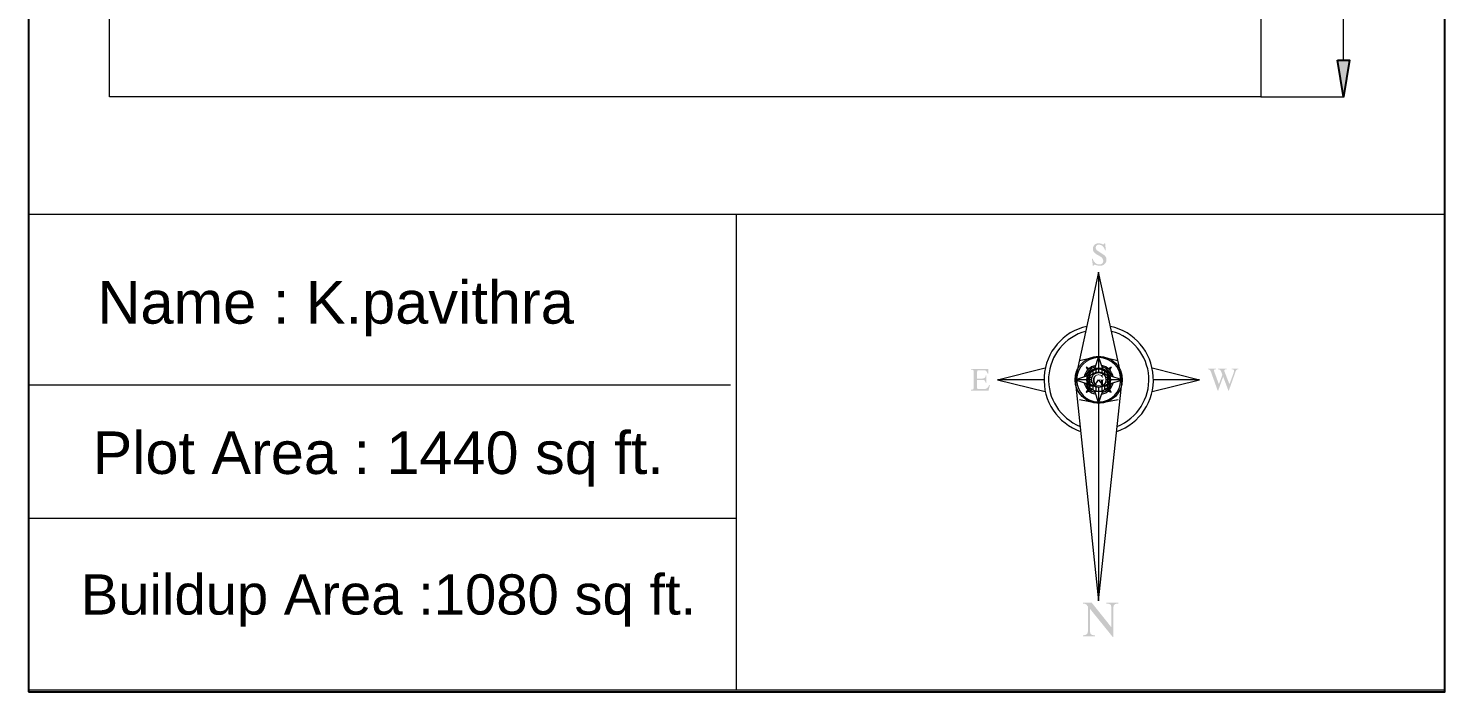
# Model space of a CAD drawing. Header units: inches. Extents: x 10096 to 11008, y 5064 to 5575.
# Drawn here: x 10118.8 to 10328.7, y 5064 to 5162.3 of the extents above; entities that cross this region are included whole.
import ezdxf
from ezdxf.xclip import XClip

# ---------------------------------------------------------------- set-up
doc = ezdxf.new("R2010")
doc.units = ezdxf.units.IN
doc.header["$XCLIPFRAME"] = 2
doc.layers.get('0').update_dxf_attribs({"true_color": 0xe7f0ff})
doc.styles.add('Arial$001', font='arial.ttf', dxfattribs={"height": 6.403896})

# ---------------------------------------------------------------- blocks, each defined once
blk = doc.blocks.new('MF13B4E00')
at = {"color": 7, "linetype": 'Continuous', "lineweight": 20, "true_color": 0x000007}
blk.add_lwpolyline([(0, 280.99), (209.9, 280.99), (209.9, 15.89), (0, 15.89)], close=True, dxfattribs=at)
for points in [[(0, 86.45), (209.9, 86.45), (209.9, 86.45)], [(104.9, 86.45), (104.9, 15.89), (104.9, 15.89)], [(0, 61.15), (104.06, 61.15), (104.06, 61.15)], [(0, 41.38), (104.9, 41.38), (104.9, 41.38)]]:
    blk.add_lwpolyline(points, dxfattribs=at)

msp = doc.modelspace()

# ---------------------------------------------------------------- hatches: boundary and pattern name
at = {"true_color": 0x000007}
msp.add_hatch(color=7, dxfattribs=at).paths.add_polyline_path([(10312.82, 5157.59), (10314.59, 5157.59), (10313.69, 5152.18)])
h = msp.add_hatch(color=7, dxfattribs=at)
edge = h.paths.add_edge_path()
edge.add_spline(control_points=[(10278.58, 5128.06), (10278.58, 5127.76), (10278.48, 5127.53), (10278.27, 5127.35), (10278.27, 5127.35), (10278.09, 5127.2), (10277.85, 5127.12), (10277.56, 5127.12), (10277.56, 5127.12), (10277.44, 5127.12), (10277.29, 5127.15), (10277.14, 5127.2), (10277.14, 5127.2), (10276.98, 5127.27), (10276.86, 5127.28), (10276.81, 5127.28), (10276.81, 5127.28), (10276.73, 5127.28), (10276.68, 5127.23), (10276.68, 5127.12)], knot_values=[0, 0, 0, 0, 0.05, 0.05, 0.05, 0.05, 0.1, 0.1, 0.1, 0.1, 0.15, 0.15, 0.15, 0.15, 0.2, 0.2, 0.2, 0.2, 1, 1, 1, 1], degree=3, periodic=0)
edge.add_line((10276.68, 5127.12), (10276.56, 5127.12))
edge.add_line((10276.56, 5127.12), (10276.42, 5128.16))
edge.add_line((10276.42, 5128.16), (10276.53, 5128.16))
edge.add_spline(control_points=[(10276.53, 5128.16), (10276.73, 5127.6), (10277.06, 5127.32), (10277.52, 5127.32), (10277.52, 5127.32), (10277.67, 5127.32), (10277.79, 5127.35), (10277.9, 5127.43), (10277.9, 5127.43), (10278.04, 5127.53), (10278.1, 5127.68), (10278.1, 5127.85), (10278.1, 5127.85), (10278.1, 5128.11), (10277.94, 5128.34), (10277.61, 5128.54)], knot_values=[0, 0, 0, 0, 0.0625, 0.0625, 0.0625, 0.0625, 0.125, 0.125, 0.125, 0.125, 0.1875, 0.1875, 0.1875, 0.1875, 1, 1, 1, 1], degree=3, periodic=0)
edge.add_line((10277.61, 5128.54), (10277.14, 5128.8))
edge.add_spline(control_points=[(10277.14, 5128.8), (10276.75, 5129.04), (10276.56, 5129.3), (10276.56, 5129.62), (10276.56, 5129.62), (10276.56, 5129.88), (10276.65, 5130.08), (10276.8, 5130.23), (10276.8, 5130.23), (10276.96, 5130.38), (10277.16, 5130.46), (10277.42, 5130.46), (10277.42, 5130.46), (10277.57, 5130.46), (10277.71, 5130.43), (10277.84, 5130.38), (10277.84, 5130.38), (10277.97, 5130.33), (10278.07, 5130.29), (10278.12, 5130.29), (10278.12, 5130.29), (10278.19, 5130.29), (10278.25, 5130.36), (10278.27, 5130.46)], knot_values=[0, 0, 0, 0, 0.041667, 0.041667, 0.041667, 0.041667, 0.083333, 0.083333, 0.083333, 0.083333, 0.125, 0.125, 0.125, 0.125, 0.166667, 0.166667, 0.166667, 0.166667, 0.208333, 0.208333, 0.208333, 0.208333, 1, 1, 1, 1], degree=3, periodic=0)
edge.add_line((10278.27, 5130.46), (10278.38, 5130.46))
edge.add_line((10278.38, 5130.46), (10278.48, 5129.43))
edge.add_line((10278.48, 5129.43), (10278.37, 5129.43))
edge.add_spline(control_points=[(10278.37, 5129.43), (10278.19, 5129.98), (10277.89, 5130.26), (10277.46, 5130.26), (10277.46, 5130.26), (10277.33, 5130.26), (10277.21, 5130.23), (10277.11, 5130.14), (10277.11, 5130.14), (10277.03, 5130.06), (10276.98, 5129.95), (10276.98, 5129.8), (10276.98, 5129.8), (10276.98, 5129.66), (10277.03, 5129.55), (10277.14, 5129.43), (10277.14, 5129.43), (10277.23, 5129.37), (10277.36, 5129.28), (10277.54, 5129.17)], knot_values=[0, 0, 0, 0, 0.05, 0.05, 0.05, 0.05, 0.1, 0.1, 0.1, 0.1, 0.15, 0.15, 0.15, 0.15, 0.2, 0.2, 0.2, 0.2, 1, 1, 1, 1], degree=3, periodic=0)
edge.add_line((10277.54, 5129.17), (10278, 5128.87))
edge.add_spline(control_points=[(10278, 5128.87), (10278.4, 5128.64), (10278.58, 5128.36), (10278.58, 5128.06)], knot_values=[0, 0, 0, 0, 1, 1, 1, 1], degree=3, periodic=0)
h = msp.add_hatch(color=7, dxfattribs=at)
edge = h.paths.add_edge_path()
edge.add_line((10261.31, 5109.47), (10261.1, 5108.64))
edge.add_line((10261.1, 5108.64), (10258.48, 5108.64))
edge.add_line((10258.48, 5108.64), (10258.48, 5108.74))
edge.add_spline(control_points=[(10258.48, 5108.74), (10258.78, 5108.74), (10258.91, 5108.84), (10258.91, 5109.05)], knot_values=[0, 0, 0, 0, 1, 1, 1, 1], degree=3, periodic=0)
edge.add_line((10258.91, 5109.05), (10258.91, 5111.43))
edge.add_spline(control_points=[(10258.91, 5111.43), (10258.91, 5111.53), (10258.88, 5111.62), (10258.83, 5111.67), (10258.83, 5111.67), (10258.76, 5111.72), (10258.65, 5111.75), (10258.48, 5111.75)], knot_values=[0, 0, 0, 0, 0.125, 0.125, 0.125, 0.125, 1, 1, 1, 1], degree=3, periodic=0)
edge.add_line((10258.48, 5111.75), (10258.48, 5111.85))
edge.add_line((10258.48, 5111.85), (10261.05, 5111.85))
edge.add_line((10261.05, 5111.85), (10261.05, 5111.15))
edge.add_line((10261.05, 5111.15), (10260.95, 5111.15))
edge.add_spline(control_points=[(10260.95, 5111.15), (10260.9, 5111.32), (10260.83, 5111.45), (10260.75, 5111.53), (10260.75, 5111.53), (10260.67, 5111.6), (10260.55, 5111.65), (10260.39, 5111.65)], knot_values=[0, 0, 0, 0, 0.125, 0.125, 0.125, 0.125, 1, 1, 1, 1], degree=3, periodic=0)
edge.add_line((10260.39, 5111.65), (10259.66, 5111.65))
edge.add_spline(control_points=[(10259.66, 5111.65), (10259.49, 5111.65), (10259.41, 5111.58), (10259.41, 5111.43)], knot_values=[0, 0, 0, 0, 1, 1, 1, 1], degree=3, periodic=0)
edge.add_line((10259.41, 5111.43), (10259.41, 5110.41))
edge.add_line((10259.41, 5110.41), (10260.15, 5110.41))
edge.add_spline(control_points=[(10260.15, 5110.41), (10260.5, 5110.41), (10260.68, 5110.57), (10260.68, 5110.87)], knot_values=[0, 0, 0, 0, 1, 1, 1, 1], degree=3, periodic=0)
edge.add_line((10260.68, 5110.87), (10260.78, 5110.87))
edge.add_line((10260.78, 5110.87), (10260.78, 5109.75))
edge.add_line((10260.78, 5109.75), (10260.68, 5109.75))
edge.add_spline(control_points=[(10260.68, 5109.75), (10260.68, 5109.91), (10260.63, 5110.04), (10260.52, 5110.13), (10260.52, 5110.13), (10260.42, 5110.19), (10260.3, 5110.21), (10260.15, 5110.21)], knot_values=[0, 0, 0, 0, 0.125, 0.125, 0.125, 0.125, 1, 1, 1, 1], degree=3, periodic=0)
edge.add_line((10260.15, 5110.21), (10259.41, 5110.21))
edge.add_line((10259.41, 5110.21), (10259.41, 5109.04))
edge.add_spline(control_points=[(10259.41, 5109.04), (10259.41, 5108.94), (10259.43, 5108.89), (10259.48, 5108.85), (10259.48, 5108.85), (10259.51, 5108.85), (10259.56, 5108.84), (10259.64, 5108.84)], knot_values=[0, 0, 0, 0, 0.125, 0.125, 0.125, 0.125, 1, 1, 1, 1], degree=3, periodic=0)
edge.add_line((10259.64, 5108.84), (10260.39, 5108.84))
edge.add_spline(control_points=[(10260.39, 5108.84), (10260.58, 5108.84), (10260.75, 5108.9), (10260.9, 5109.02), (10260.9, 5109.02), (10261.03, 5109.13), (10261.13, 5109.28), (10261.18, 5109.47)], knot_values=[0, 0, 0, 0, 0.125, 0.125, 0.125, 0.125, 1, 1, 1, 1], degree=3, periodic=0)
edge.add_line((10261.18, 5109.47), (10261.31, 5109.47))
h = msp.add_hatch(color=7, dxfattribs=at)
edge = h.paths.add_edge_path()
edge.add_spline(control_points=[(10298.1, 5111.8), (10297.92, 5111.8), (10297.79, 5111.68), (10297.72, 5111.47)], knot_values=[0, 0, 0, 0, 1, 1, 1, 1], degree=3, periodic=0)
edge.add_line((10297.72, 5111.47), (10296.71, 5108.62))
edge.add_line((10296.71, 5108.62), (10296.65, 5108.62))
edge.add_line((10296.65, 5108.62), (10295.87, 5110.69))
edge.add_line((10295.87, 5110.69), (10295.13, 5108.62))
edge.add_line((10295.13, 5108.62), (10295.06, 5108.62))
edge.add_line((10295.06, 5108.62), (10294.17, 5111.1))
edge.add_spline(control_points=[(10294.17, 5111.1), (10294.08, 5111.35), (10294.02, 5111.52), (10293.95, 5111.6), (10293.95, 5111.6), (10293.87, 5111.73), (10293.75, 5111.8), (10293.62, 5111.8)], knot_values=[0, 0, 0, 0, 0.125, 0.125, 0.125, 0.125, 1, 1, 1, 1], degree=3, periodic=0)
edge.add_line((10293.62, 5111.8), (10293.62, 5111.88))
edge.add_line((10293.62, 5111.88), (10294.81, 5111.88))
edge.add_line((10294.81, 5111.88), (10294.81, 5111.8))
edge.add_spline(control_points=[(10294.81, 5111.8), (10294.6, 5111.8), (10294.48, 5111.73), (10294.5, 5111.62), (10294.5, 5111.62), (10294.5, 5111.58), (10294.5, 5111.55), (10294.53, 5111.48)], knot_values=[0, 0, 0, 0, 0.125, 0.125, 0.125, 0.125, 1, 1, 1, 1], degree=3, periodic=0)
edge.add_line((10294.53, 5111.48), (10295.24, 5109.58))
edge.add_line((10295.24, 5109.58), (10295.75, 5110.95))
edge.add_line((10295.75, 5110.95), (10295.57, 5111.47))
edge.add_spline(control_points=[(10295.57, 5111.47), (10295.49, 5111.68), (10295.32, 5111.8), (10295.11, 5111.8)], knot_values=[0, 0, 0, 0, 1, 1, 1, 1], degree=3, periodic=0)
edge.add_line((10295.11, 5111.8), (10295.11, 5111.88))
edge.add_line((10295.11, 5111.88), (10296.4, 5111.88))
edge.add_line((10296.4, 5111.88), (10296.4, 5111.8))
edge.add_spline(control_points=[(10296.4, 5111.8), (10296.15, 5111.8), (10296.04, 5111.73), (10296.04, 5111.63), (10296.04, 5111.63), (10296.04, 5111.58), (10296.04, 5111.53), (10296.07, 5111.45)], knot_values=[0, 0, 0, 0, 0.125, 0.125, 0.125, 0.125, 1, 1, 1, 1], degree=3, periodic=0)
edge.add_line((10296.07, 5111.45), (10296.8, 5109.58))
edge.add_line((10296.8, 5109.58), (10297.43, 5111.27))
edge.add_spline(control_points=[(10297.43, 5111.27), (10297.46, 5111.37), (10297.48, 5111.47), (10297.48, 5111.57), (10297.48, 5111.57), (10297.46, 5111.72), (10297.36, 5111.8), (10297.14, 5111.8)], knot_values=[0, 0, 0, 0, 0.125, 0.125, 0.125, 0.125, 1, 1, 1, 1], degree=3, periodic=0)
edge.add_line((10297.14, 5111.8), (10297.14, 5111.88))
edge.add_line((10297.14, 5111.88), (10298.1, 5111.88))
edge.add_line((10298.1, 5111.88), (10298.1, 5111.8))
h = msp.add_hatch(color=7, dxfattribs=at)
edge = h.paths.add_edge_path()
edge.add_spline(control_points=[(10278.2, 5110.19), (10278.09, 5110.19), (10278.04, 5110.14), (10278.04, 5110.03)], knot_values=[0, 0, 0, 0, 1, 1, 1, 1], degree=3, periodic=0)
edge.add_line((10278.04, 5110.03), (10278.04, 5109.5))
edge.add_spline(control_points=[(10278.04, 5109.5), (10277.79, 5109.38), (10277.59, 5109.33), (10277.41, 5109.33), (10277.41, 5109.33), (10277.14, 5109.33), (10276.93, 5109.42), (10276.76, 5109.58), (10276.76, 5109.58), (10276.61, 5109.75), (10276.55, 5109.95), (10276.55, 5110.16), (10276.55, 5110.16), (10276.55, 5110.41), (10276.61, 5110.62), (10276.78, 5110.79), (10276.78, 5110.79), (10276.95, 5110.94), (10277.14, 5111.02), (10277.38, 5111.02), (10277.38, 5111.02), (10277.47, 5111.02), (10277.57, 5111), (10277.66, 5110.99), (10277.66, 5110.99), (10277.74, 5110.95), (10277.81, 5110.94), (10277.84, 5110.94), (10277.84, 5110.94), (10277.89, 5110.94), (10277.92, 5110.97), (10277.94, 5111.02)], knot_values=[0, 0, 0, 0, 0.03125, 0.03125, 0.03125, 0.03125, 0.0625, 0.0625, 0.0625, 0.0625, 0.09375, 0.09375, 0.09375, 0.09375, 0.125, 0.125, 0.125, 0.125, 0.15625, 0.15625, 0.15625, 0.15625, 0.1875, 0.1875, 0.1875, 0.1875, 0.21875, 0.21875, 0.21875, 0.21875, 1, 1, 1, 1], degree=3, periodic=0)
edge.add_line((10277.94, 5111.02), (10277.99, 5111.02))
edge.add_line((10277.99, 5111.02), (10278, 5110.51))
edge.add_line((10278, 5110.51), (10277.95, 5110.51))
edge.add_spline(control_points=[(10277.95, 5110.51), (10277.85, 5110.79), (10277.67, 5110.92), (10277.39, 5110.92), (10277.39, 5110.92), (10277.21, 5110.92), (10277.06, 5110.86), (10276.96, 5110.71), (10276.96, 5110.71), (10276.86, 5110.57), (10276.83, 5110.39), (10276.83, 5110.18), (10276.83, 5110.18), (10276.83, 5109.96), (10276.88, 5109.78), (10276.99, 5109.65), (10276.99, 5109.65), (10277.09, 5109.5), (10277.24, 5109.43), (10277.44, 5109.43), (10277.44, 5109.43), (10277.52, 5109.43), (10277.61, 5109.45), (10277.67, 5109.47), (10277.67, 5109.47), (10277.76, 5109.48), (10277.79, 5109.52), (10277.79, 5109.55)], knot_values=[0, 0, 0, 0, 0.035714, 0.035714, 0.035714, 0.035714, 0.071429, 0.071429, 0.071429, 0.071429, 0.107143, 0.107143, 0.107143, 0.107143, 0.142857, 0.142857, 0.142857, 0.142857, 0.178571, 0.178571, 0.178571, 0.178571, 0.214286, 0.214286, 0.214286, 0.214286, 1, 1, 1, 1], degree=3, periodic=0)
edge.add_line((10277.79, 5109.55), (10277.79, 5110.01))
edge.add_spline(control_points=[(10277.79, 5110.01), (10277.79, 5110.13), (10277.72, 5110.19), (10277.57, 5110.19)], knot_values=[0, 0, 0, 0, 1, 1, 1, 1], degree=3, periodic=0)
edge.add_line((10277.57, 5110.19), (10277.57, 5110.24))
edge.add_line((10277.57, 5110.24), (10278.2, 5110.24))
edge.add_line((10278.2, 5110.24), (10278.2, 5110.19))
h = msp.add_hatch(color=7, dxfattribs=at)
edge = h.paths.add_edge_path()
edge.add_spline(control_points=[(10280.34, 5077.07), (10279.86, 5077.07), (10279.61, 5076.91), (10279.61, 5076.58)], knot_values=[0, 0, 0, 0, 1, 1, 1, 1], degree=3, periodic=0)
edge.add_line((10279.61, 5076.58), (10279.61, 5072.11))
edge.add_line((10279.61, 5072.11), (10279.51, 5072.11))
edge.add_line((10279.51, 5072.11), (10276.15, 5076.26))
edge.add_line((10276.15, 5076.26), (10276.15, 5072.84))
edge.add_spline(control_points=[(10276.15, 5072.84), (10276.15, 5072.52), (10276.38, 5072.36), (10276.88, 5072.36)], knot_values=[0, 0, 0, 0, 1, 1, 1, 1], degree=3, periodic=0)
edge.add_line((10276.88, 5072.36), (10276.88, 5072.23))
edge.add_line((10276.88, 5072.23), (10275.08, 5072.23))
edge.add_line((10275.08, 5072.23), (10275.08, 5072.36))
edge.add_spline(control_points=[(10275.08, 5072.36), (10275.57, 5072.36), (10275.82, 5072.54), (10275.82, 5072.91)], knot_values=[0, 0, 0, 0, 1, 1, 1, 1], degree=3, periodic=0)
edge.add_line((10275.82, 5072.91), (10275.82, 5076.66))
edge.add_spline(control_points=[(10275.82, 5076.66), (10275.69, 5076.81), (10275.61, 5076.89), (10275.57, 5076.93), (10275.57, 5076.93), (10275.46, 5077.02), (10275.29, 5077.07), (10275.08, 5077.07)], knot_values=[0, 0, 0, 0, 0.125, 0.125, 0.125, 0.125, 1, 1, 1, 1], degree=3, periodic=0)
edge.add_line((10275.08, 5077.07), (10275.08, 5077.22))
edge.add_line((10275.08, 5077.22), (10276.38, 5077.22))
edge.add_line((10276.38, 5077.22), (10279.28, 5073.58))
edge.add_line((10279.28, 5073.58), (10279.28, 5076.61))
edge.add_spline(control_points=[(10279.28, 5076.61), (10279.28, 5076.93), (10279.03, 5077.07), (10278.55, 5077.07)], knot_values=[0, 0, 0, 0, 1, 1, 1, 1], degree=3, periodic=0)
edge.add_line((10278.55, 5077.07), (10278.55, 5077.22))
edge.add_line((10278.55, 5077.22), (10280.34, 5077.22))
edge.add_line((10280.34, 5077.22), (10280.34, 5077.07))

# ---------------------------------------------------------------- linework, layer by layer
at = {"color": 7, "linetype": 'Continuous', "lineweight": 20, "true_color": 0x000007}
for points in [[(10130.82, 5152.18), (10130.82, 5305.62), (10130.82, 5305.62)], [(10301.45, 5305.62), (10301.45, 5152.18), (10301.45, 5152.18)], [(10313.69, 5157.59), (10313.69, 5226.13), (10313.69, 5226.13)], [(10301.45, 5152.18), (10130.82, 5152.18), (10130.82, 5152.18)], [(10301.45, 5152.18), (10313.78, 5152.18), (10313.78, 5152.18)], [(10274.56, 5113.09), (10277.41, 5113.72), (10277.41, 5113.72)], [(10278.04, 5111.86), (10277.41, 5113.68), (10276.81, 5111.86)], [(10277.41, 5113.72), (10280.29, 5113.09), (10280.29, 5113.09)], [(10277.41, 5113.68), (10277.41, 5111.32), (10277.41, 5111.32)], [(10275.97, 5111.86), (10275.59, 5112.08), (10275.79, 5111.65)], [(10275.59, 5112.08), (10275.89, 5111.73), (10275.89, 5111.73)], [(10275.89, 5111.43), (10276, 5111.22), (10276, 5111.22)], [(10276.05, 5111.6), (10276.18, 5111.43), (10276.18, 5111.43)], [(10276.08, 5111.35), (10276.08, 5109.07), (10276.08, 5109.07)], [(10276.43, 5111.65), (10276.18, 5111.73), (10276.18, 5111.73)], [(10276.56, 5111.73), (10276.56, 5110.89), (10276.56, 5110.89)], [(10276.98, 5111.9), (10276.98, 5111.22), (10276.98, 5111.22)], [(10277.87, 5111.9), (10277.87, 5111.22), (10277.87, 5111.22)], [(10278.3, 5111.73), (10278.3, 5110.89), (10278.3, 5110.89)], [(10278.63, 5111.73), (10278.42, 5111.65), (10278.42, 5111.65)], [(10278.8, 5111.6), (10278.63, 5111.43), (10278.63, 5111.43)], [(10278.72, 5111.35), (10278.72, 5109.07), (10278.72, 5109.07)], [(10279.06, 5111.65), (10279.26, 5112.08), (10278.85, 5111.86)], [(10278.85, 5111.22), (10278.93, 5111.43), (10278.93, 5111.43)], [(10279.26, 5112.08), (10278.96, 5111.73), (10278.96, 5111.73)], [(10275.79, 5110.84), (10273.93, 5110.21), (10275.79, 5109.61)], [(10276.35, 5110.21), (10273.93, 5110.21), (10273.93, 5110.21)], [(10276, 5109.23), (10275.89, 5108.99), (10275.89, 5108.99)], [(10276.05, 5108.82), (10276.18, 5108.99), (10276.18, 5108.99)], [(10276.56, 5109.58), (10276.56, 5108.72), (10276.56, 5108.72)], [(10276.98, 5109.23), (10276.98, 5108.52), (10276.98, 5108.52)], [(10277.41, 5109.1), (10277.41, 5106.74), (10277.41, 5106.74)], [(10277.87, 5109.23), (10277.87, 5108.52), (10277.87, 5108.52)], [(10278.3, 5109.58), (10278.3, 5108.72), (10278.3, 5108.72)], [(10280.88, 5110.21), (10278.5, 5110.21), (10278.5, 5110.21)], [(10278.8, 5108.82), (10278.63, 5108.99), (10278.63, 5108.99)], [(10278.93, 5108.99), (10278.85, 5109.23), (10278.85, 5109.23)], [(10279.06, 5109.61), (10280.88, 5110.21), (10279.06, 5110.84)], [(10274.56, 5107.33), (10277.41, 5106.74), (10277.41, 5106.74)], [(10275.79, 5108.77), (10275.59, 5108.39), (10275.97, 5108.56)], [(10275.59, 5108.39), (10275.89, 5108.69), (10275.89, 5108.69)], [(10276.18, 5108.69), (10276.43, 5108.82), (10276.43, 5108.82)], [(10276.81, 5108.61), (10277.41, 5106.74), (10278.04, 5108.61)], [(10277.41, 5106.74), (10280.29, 5107.33), (10280.29, 5107.33)], [(10278.42, 5108.82), (10278.63, 5108.69), (10278.63, 5108.69)], [(10278.85, 5108.56), (10279.26, 5108.39), (10279.06, 5108.77)], [(10279.26, 5108.39), (10278.96, 5108.69), (10278.96, 5108.69)]]:
    msp.add_lwpolyline(points, dxfattribs=at)
at = {"color": 7, "linetype": 'Continuous', "lineweight": -2, "true_color": 0x000007}
msp.add_lwpolyline([(10312.82, 5157.59), (10314.59, 5157.59), (10313.69, 5152.18)], close=True, dxfattribs=at)
at = {"color": 4, "linetype": 'Continuous', "lineweight": 20, "true_color": 0x000004}
msp.add_lwpolyline([(10277.41, 5126.17), (10273.93, 5110.21), (10277.41, 5077.47), (10280.92, 5110.21)], close=True, dxfattribs=at)
for points in [[(10277.41, 5126.17), (10277.41, 5113.72), (10277.41, 5113.72)], [(10262.45, 5110.21), (10269.48, 5112), (10269.48, 5112)], [(10285.37, 5112), (10292.35, 5110.21), (10292.35, 5110.21)], [(10269.27, 5110.21), (10262.45, 5110.21), (10262.45, 5110.21)], [(10262.45, 5110.21), (10269.48, 5108.47), (10269.48, 5108.47)], [(10285.37, 5108.47), (10292.35, 5110.21), (10292.35, 5110.21)], [(10292.35, 5110.21), (10285.53, 5110.21), (10285.53, 5110.21)], [(10277.41, 5106.74), (10277.41, 5077.47), (10277.41, 5077.47)]]:
    msp.add_lwpolyline(points, dxfattribs=at)
at = {"color": 7, "linetype": 'Continuous', "lineweight": 20, "true_color": 0x000007}
for points, knots in [([(10275.67, 5118.15), (10272.13, 5117.37), (10269.55, 5114.33), (10269.34, 5110.71), (10269.34, 5110.71), (10269.12, 5107.08), (10271.34, 5103.77), (10274.74, 5102.57)], [0, 0, 0, 0, 0.125, 0.125, 0.125, 0.125001, 1, 1, 1, 1]), ([(10275.51, 5117.41), (10272.41, 5116.6), (10270.2, 5113.87), (10270.01, 5110.67), (10270.01, 5110.67), (10269.81, 5107.48), (10271.7, 5104.52), (10274.68, 5103.33)], [0, 0, 0, 0, 0.125, 0.125, 0.125, 0.125001, 1, 1, 1, 1]), ([(10280.1, 5102.57), (10283.53, 5103.77), (10285.73, 5107.08), (10285.51, 5110.71), (10285.51, 5110.71), (10285.3, 5114.33), (10282.72, 5117.37), (10279.18, 5118.15)], [0, 0, 0, 0, 0.125, 0.125, 0.125, 0.125001, 1, 1, 1, 1]), ([(10280.17, 5103.33), (10283.15, 5104.52), (10285.03, 5107.48), (10284.85, 5110.67), (10284.85, 5110.67), (10284.65, 5113.87), (10282.44, 5116.6), (10279.34, 5117.41)], [0, 0, 0, 0, 0.125, 0.125, 0.125, 0.125001, 1, 1, 1, 1]), ([(10280.92, 5110.23), (10280.92, 5112.16), (10279.36, 5113.72), (10277.42, 5113.72), (10277.42, 5113.72), (10275.49, 5113.72), (10273.93, 5112.16), (10273.93, 5110.23), (10273.93, 5110.23), (10273.93, 5108.31), (10275.49, 5106.74), (10277.42, 5106.74), (10277.42, 5106.74), (10279.36, 5106.74), (10280.92, 5108.31), (10280.92, 5110.23)], [0, 0, 0, 0, 0.0625, 0.0625, 0.0625, 0.062501, 0.125, 0.125, 0.125, 0.125001, 0.1875, 0.1875, 0.1875, 0.187501, 1, 1, 1, 1]), ([(10279.18, 5110.23), (10279.18, 5111.2), (10278.4, 5112), (10277.42, 5112), (10277.42, 5112), (10276.45, 5112), (10275.67, 5111.2), (10275.67, 5110.23), (10275.67, 5110.23), (10275.67, 5109.27), (10276.45, 5108.47), (10277.42, 5108.47), (10277.42, 5108.47), (10278.4, 5108.47), (10279.18, 5109.27), (10279.18, 5110.23)], [0, 0, 0, 0, 0.0625, 0.0625, 0.0625, 0.062501, 0.125, 0.125, 0.125, 0.125001, 0.1875, 0.1875, 0.1875, 0.187501, 1, 1, 1, 1]), ([(10279.16, 5110.26), (10279.05, 5111.12), (10278.3, 5111.78), (10277.42, 5111.78), (10277.42, 5111.78), (10276.55, 5111.78), (10275.8, 5111.12), (10275.69, 5110.26)], [0, 0, 0, 0, 0.125, 0.125, 0.125, 0.125001, 1, 1, 1, 1]), ([(10279.16, 5110.23), (10278.83, 5110.89), (10278.17, 5111.32), (10277.42, 5111.32), (10277.42, 5111.32), (10276.68, 5111.32), (10276.02, 5110.89), (10275.69, 5110.23)], [0, 0, 0, 0, 0.125, 0.125, 0.125, 0.125001, 1, 1, 1, 1]), ([(10278.5, 5110.23), (10278.5, 5110.82), (10278.02, 5111.32), (10277.42, 5111.32), (10277.42, 5111.32), (10276.83, 5111.32), (10276.35, 5110.82), (10276.35, 5110.23), (10276.35, 5110.23), (10276.35, 5109.63), (10276.83, 5109.15), (10277.42, 5109.15), (10277.42, 5109.15), (10278.02, 5109.15), (10278.5, 5109.63), (10278.5, 5110.23)], [0, 0, 0, 0, 0.0625, 0.0625, 0.0625, 0.062501, 0.125, 0.125, 0.125, 0.125001, 0.1875, 0.1875, 0.1875, 0.187501, 1, 1, 1, 1]), ([(10275.69, 5110.26), (10275.8, 5109.38), (10276.55, 5108.72), (10277.42, 5110.23), (10277.42, 5110.23), (10278.3, 5108.72), (10279.05, 5109.38), (10279.16, 5110.26)], [0, 0, 0, 0, 0.125, 0.125, 0.125, 0.125001, 1, 1, 1, 1]), ([(10275.69, 5110.23), (10276.02, 5109.56), (10276.68, 5109.15), (10277.42, 5109.15), (10277.42, 5109.15), (10278.17, 5109.15), (10278.83, 5109.56), (10279.16, 5110.23)], [0, 0, 0, 0, 0.125, 0.125, 0.125, 0.125001, 1, 1, 1, 1])]:
    msp.add_open_spline(points, degree=3, knots=knots, dxfattribs=at)
for points in [[(10277.36, 5113.52), (10275.59, 5113.47), (10274.18, 5112.06), (10274.15, 5110.31)], [(10280.7, 5110.31), (10280.67, 5112.06), (10279.26, 5113.47), (10277.49, 5113.52)], [(10276.98, 5112.36), (10276.13, 5112.18), (10275.47, 5111.53), (10275.29, 5110.69)], [(10276.9, 5112.13), (10276.23, 5111.95), (10275.72, 5111.42), (10275.52, 5110.77)], [(10279.56, 5110.69), (10279.38, 5111.53), (10278.72, 5112.18), (10277.87, 5112.36)], [(10279.33, 5110.77), (10279.13, 5111.42), (10278.62, 5111.95), (10277.95, 5112.13)], [(10274.15, 5110.16), (10274.18, 5108.41), (10275.59, 5106.98), (10277.36, 5106.95)], [(10275.29, 5109.78), (10275.47, 5108.94), (10276.13, 5108.27), (10276.98, 5108.09)], [(10275.52, 5109.7), (10275.72, 5109.04), (10276.23, 5108.52), (10276.9, 5108.34)], [(10276.4, 5110.62), (10276.13, 5110.54), (10275.9, 5110.41), (10275.67, 5110.26)], [(10275.67, 5110.21), (10275.9, 5110.04), (10276.13, 5109.93), (10276.4, 5109.83)], [(10277.49, 5106.95), (10279.26, 5106.98), (10280.67, 5108.41), (10280.7, 5110.16)], [(10277.87, 5108.09), (10278.72, 5108.27), (10279.38, 5108.94), (10279.56, 5109.78)], [(10277.95, 5108.34), (10278.62, 5108.52), (10279.13, 5109.04), (10279.33, 5109.7)], [(10279.18, 5110.26), (10278.95, 5110.41), (10278.72, 5110.54), (10278.45, 5110.62)], [(10278.45, 5109.83), (10278.72, 5109.93), (10278.95, 5110.04), (10279.18, 5110.21)]]:
    msp.add_open_spline(points, degree=3, dxfattribs=at)

# ---------------------------------------------------------------- block references
at = {"color": 7, "true_color": 0xffffff}
ref = msp.add_blockref('MF13B4E00', (10118.8, 5048.33), dxfattribs=at)
XClip(ref).set_block_clipping_path([(0, 15.6734174023), (209.9, 280.8938461538)])

# ---------------------------------------------------------------- texts
at = {"color": 7, "true_color": 0x000007, "style": 'Arial$001'}
for s, height, p in [('Name : K.pavithra', 6.3157, (10129.04, 5118.55)), ('Plot Area : 1440 sq ft.', 6.301, (10128.33, 5096.27)), ('Buildup Area :1080 sq ft.', 5.9632, (10126.56, 5075.43))]:
    msp.add_text(s, height=height, dxfattribs=at).set_placement(p)

doc.saveas('drawing.dxf')
